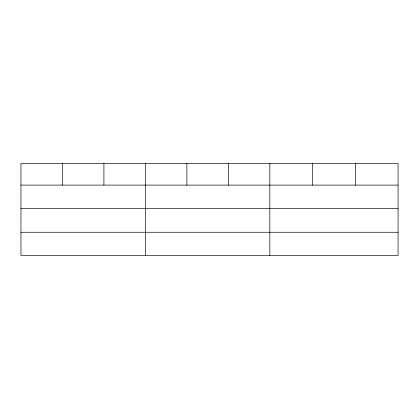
<?xml version="1.0" encoding="UTF-8"?>
<svg xmlns="http://www.w3.org/2000/svg" width="419" height="419" viewBox="0 0 419 419"><rect width="100%" height="100%" fill="white"/><g stroke="black" fill="none" stroke-linecap="round" stroke-linejoin="round"><path stroke-width="0.63" d="M398.05 208.332L398.05 163.52L20.95 163.52L20.95 255.48L398.05 255.48L398.05 208.332L20.95 208.332M20.95 185.109L398.05 185.109M20.95 232.257L398.05 232.257M355.312 163.52L355.312 185.109M312.574 163.52L312.574 185.109M269.836 163.52L269.836 255.48M228.355 163.52L228.355 185.109M186.874 163.52L186.874 185.109M145.393 163.52L145.393 255.48M103.912 163.52L103.912 185.109M62.431 163.52L62.431 185.109"/></g></svg>
